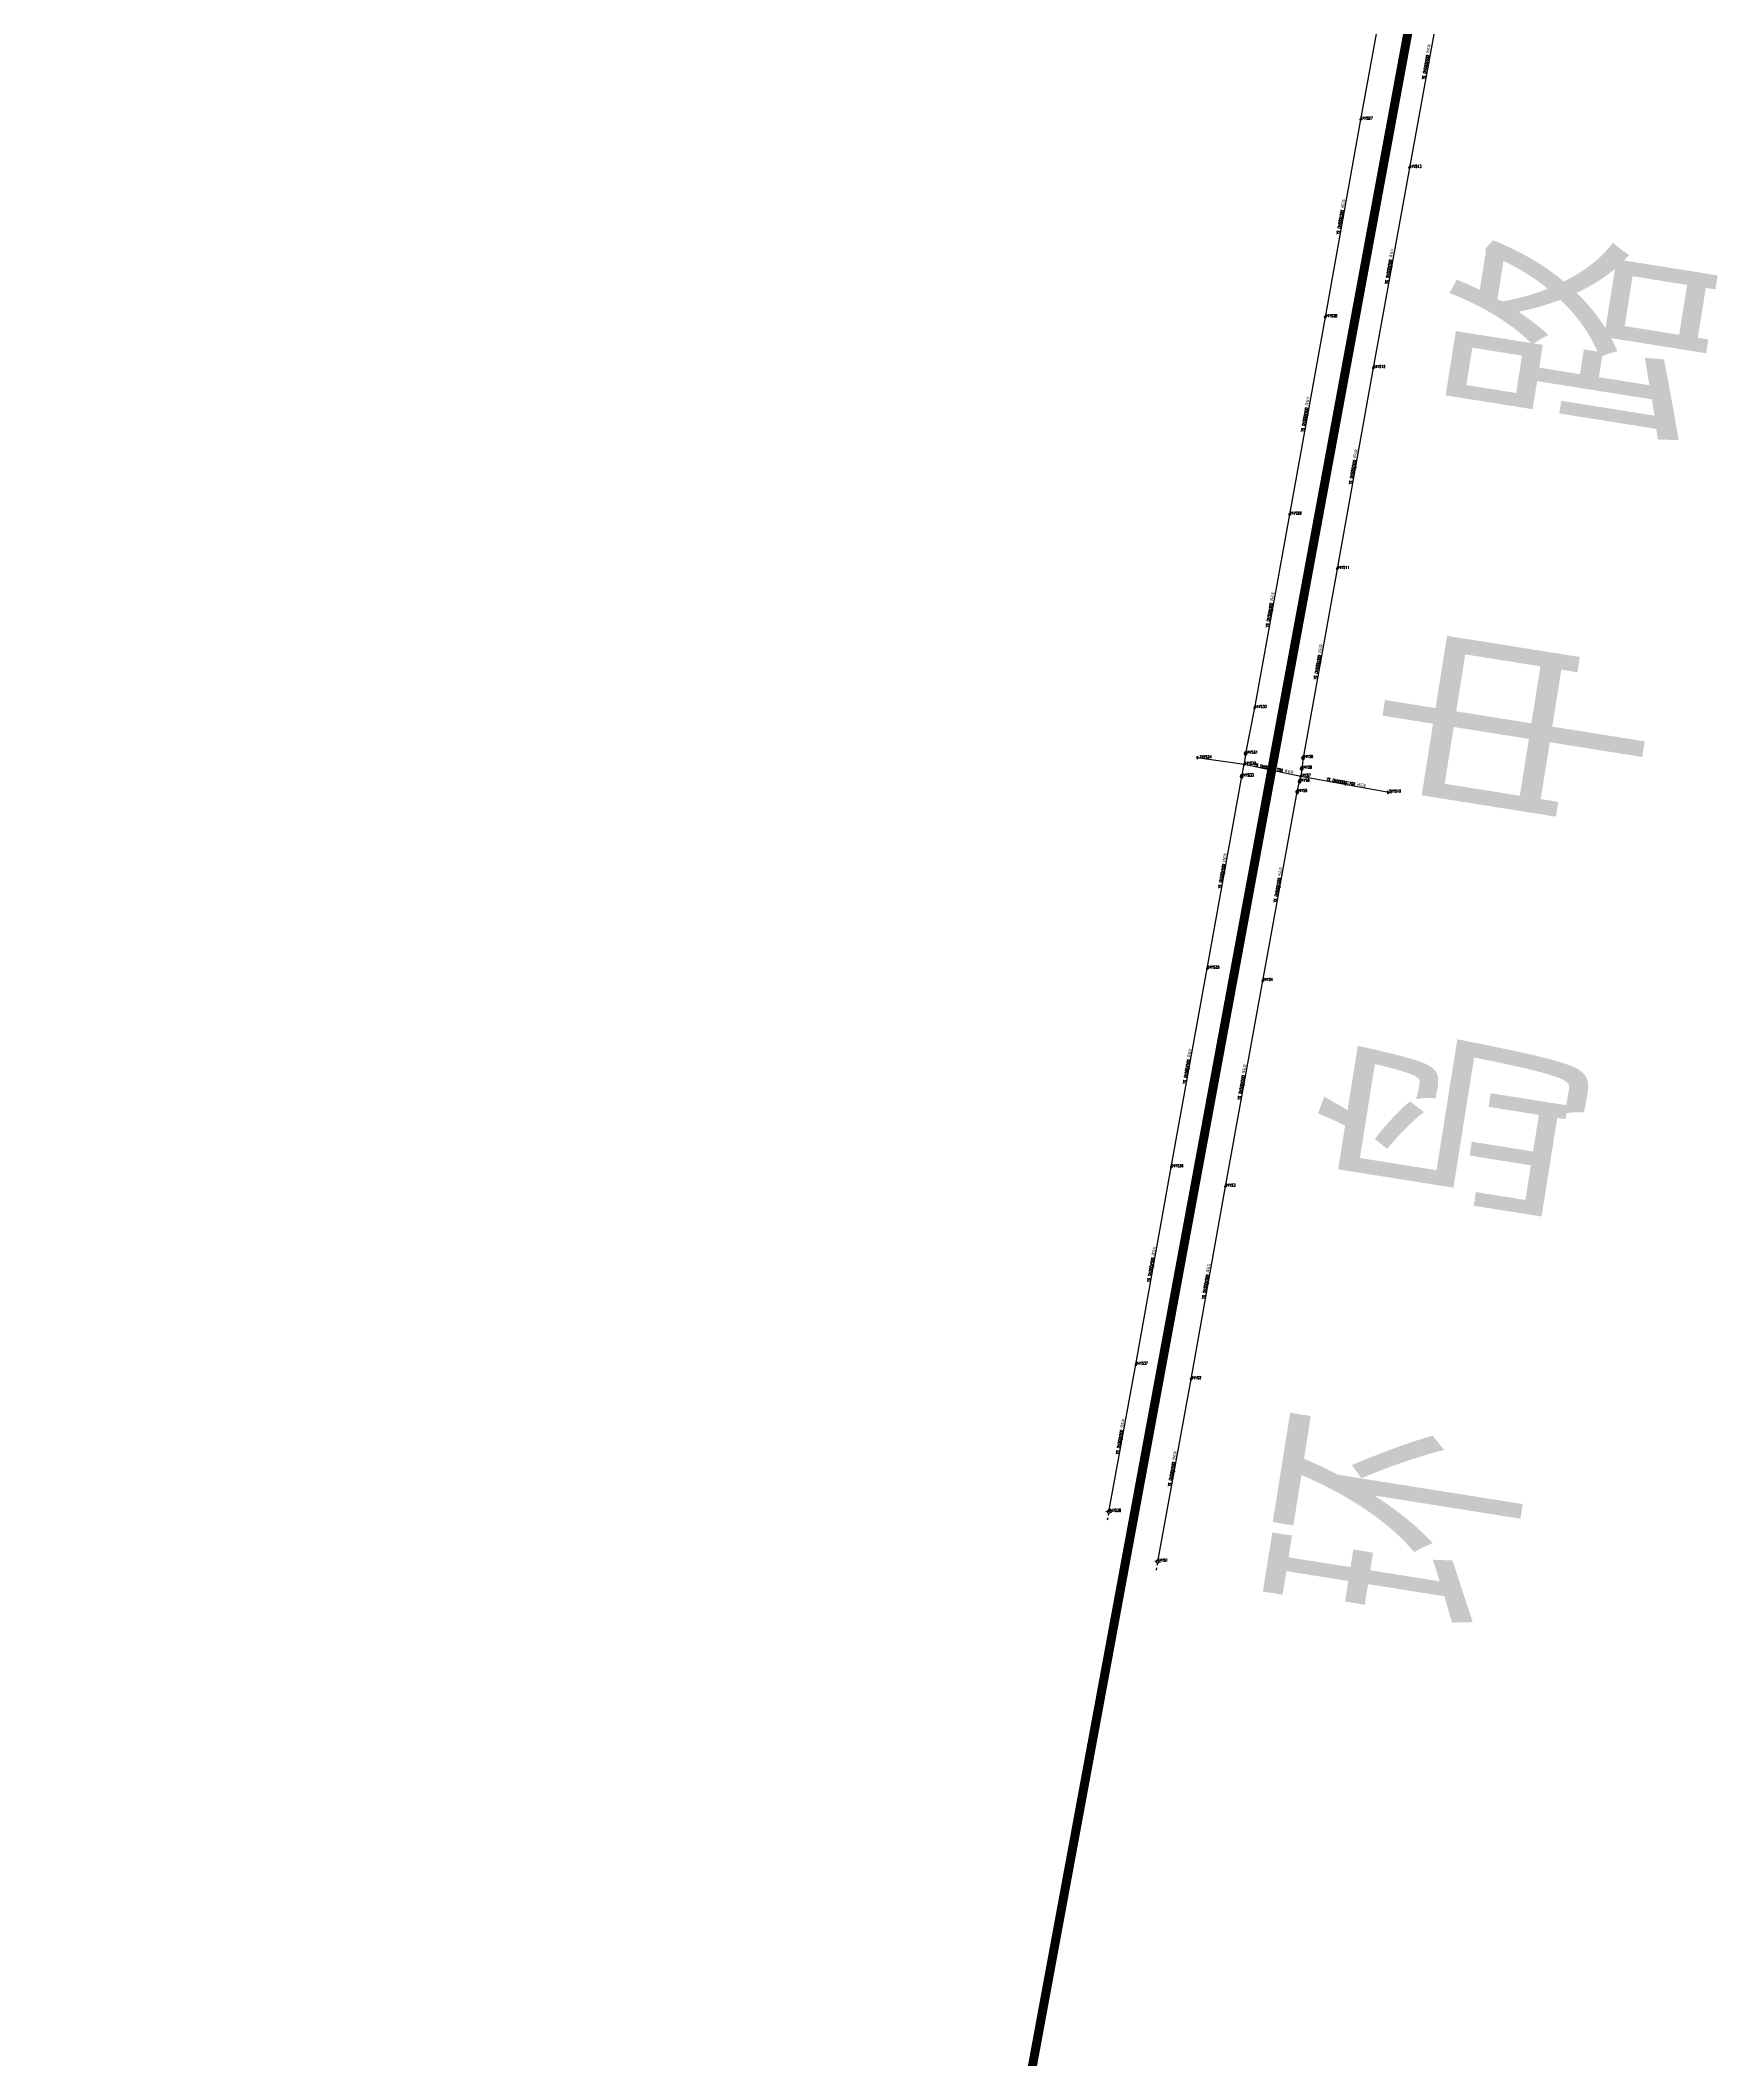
# Model space of a CAD drawing. Extents: x 78813 to 99477, y 2421021 to 2448125.
# Drawn here: x 88522 to 89082, y 2427083 to 2427756 of the extents above; entities that cross this region are included whole.
import ezdxf
from ezdxf.enums import TextEntityAlignment as Align

# ---------------------------------------------------------------- set-up
doc = ezdxf.new("R2010")
doc.units = 0
doc.set_wipeout_variables(frame=1)
doc.layers.get('0').update_dxf_attribs({"linetype": 'CONTINUOUS'})
doc.layers.add('DX_YS', color=42, linetype='CONTINUOUS')
doc.layers.add('道路', color=5, linetype='CONTINUOUS')
doc.layers.add('YSLINE', color=7, linetype='CONTINUOUS', true_color=0xcc9900)
doc.layers.add('道路名称', color=7, linetype='CONTINUOUS', lineweight=0)
doc.styles.add('CcNameZT', font='txt.SHX', dxfattribs={"width": 0.8, "bigfont": 'HZTXT.SHX'})
doc.styles.add('PointNameZT', font='txt.SHX', dxfattribs={"width": 0.8, "bigfont": 'HZTXT.SHX'})
doc.styles.add('宋体0.7', font='', dxfattribs={"width": 0.7})
doc.styles.get('宋体0.7').set_extended_font_data('SimSun')

# ---------------------------------------------------------------- blocks, each defined once
blk = doc.blocks.new('GC546')
at = {"color": 0}
for p in [(0.866, 0.5), (0.866, -0.5)]:
    blk.add_line(p, (0, 0), dxfattribs=at)
blk = doc.blocks.new('PS预留口')
blk.add_lwpolyline([(4.2, 0), (5.8, 0)])
blk.add_wipeout([(1, 0), (1, 0.1), (1, 0.1), (1, 0.2), (1, 0.3), (0.9, 0.3), (0.9, 0.4), (0.9, 0.5), (0.8, 0.5), (0.8, 0.6), (0.8, 0.6), (0.7, 0.7), (0.7, 0.7), (0.6, 0.8), (0.6, 0.8), (0.5, 0.9), (0.4, 0.9), (0.4, 0.9), (0.3, 1), (0.2, 1), (0.2, 1), (0.1, 1), (0, 1), (0, 1), (-0.1, 1), (-0.2, 1), (-0.2, 1), (-0.3, 1), (-0.4, 0.9), (-0.4, 0.9), (-0.5, 0.9), (-0.6, 0.8), (-0.6, 0.8), (-0.7, 0.7), (-0.7, 0.7), (-0.8, 0.6), (-0.8, 0.6), (-0.8, 0.5), (-0.9, 0.5), (-0.9, 0.4), (-0.9, 0.3), (-1, 0.3), (-1, 0.2), (-1, 0.1), (-1, 0.1), (-1, 0), (-1, -0.1), (-1, -0.1), (-1, -0.2), (-1, -0.3), (-0.9, -0.3), (-0.9, -0.4), (-0.9, -0.5), (-0.8, -0.5), (-0.8, -0.6), (-0.8, -0.6), (-0.7, -0.7), (-0.7, -0.7), (-0.6, -0.8), (-0.6, -0.8), (-0.5, -0.9), (-0.4, -0.9), (-0.4, -0.9), (-0.3, -1), (-0.2, -1), (-0.2, -1), (-0.1, -1), (0, -1), (0, -1), (0.1, -1), (0.2, -1), (0.2, -1), (0.3, -1), (0.4, -0.9), (0.4, -0.9), (0.5, -0.9), (0.6, -0.8), (0.6, -0.8), (0.7, -0.7), (0.7, -0.7), (0.8, -0.6), (0.8, -0.6), (0.8, -0.5), (0.9, -0.5), (0.9, -0.4), (0.9, -0.3), (1, -0.3), (1, -0.2), (1, -0.1)])
blk.add_line((1, 0), (2.6, 0))
blk.add_lwpolyline([(1, 0), (1, 0.1), (1, 0.1), (1, 0.2), (1, 0.3), (0.9, 0.3), (0.9, 0.4), (0.9, 0.5), (0.8, 0.5), (0.8, 0.6), (0.8, 0.6), (0.7, 0.7), (0.7, 0.7), (0.6, 0.8), (0.6, 0.8), (0.5, 0.9), (0.4, 0.9), (0.4, 0.9), (0.3, 1), (0.2, 1), (0.2, 1), (0.1, 1), (0, 1), (0, 1), (-0.1, 1), (-0.2, 1), (-0.2, 1), (-0.3, 1), (-0.4, 0.9), (-0.4, 0.9), (-0.5, 0.9), (-0.6, 0.8), (-0.6, 0.8), (-0.7, 0.7), (-0.7, 0.7), (-0.8, 0.6), (-0.8, 0.6), (-0.8, 0.5), (-0.9, 0.5), (-0.9, 0.4), (-0.9, 0.3), (-1, 0.3), (-1, 0.2), (-1, 0.1), (-1, 0.1), (-1, 0), (-1, -0.1), (-1, -0.1), (-1, -0.2), (-1, -0.3), (-0.9, -0.3), (-0.9, -0.4), (-0.9, -0.5), (-0.8, -0.5), (-0.8, -0.6), (-0.8, -0.6), (-0.7, -0.7), (-0.7, -0.7), (-0.6, -0.8), (-0.6, -0.8), (-0.5, -0.9), (-0.4, -0.9), (-0.4, -0.9), (-0.3, -1), (-0.2, -1), (-0.2, -1), (-0.1, -1), (0, -1), (0, -1), (0.1, -1), (0.2, -1), (0.2, -1), (0.3, -1), (0.4, -0.9), (0.4, -0.9), (0.5, -0.9), (0.6, -0.8), (0.6, -0.8), (0.7, -0.7), (0.7, -0.7), (0.8, -0.6), (0.8, -0.6), (0.8, -0.5), (0.9, -0.5), (0.9, -0.4), (0.9, -0.3), (1, -0.3), (1, -0.2), (1, -0.1), (1, 0)], close=True)
for points in [[(0, 1), (0, 2)], [(0, -2), (0, -1)]]:
    blk.add_lwpolyline(points)
blk = doc.blocks.new('PS管线点')
blk.add_wipeout([(0.5, 0), (0.5, 0), (0.5, 0.1), (0.5, 0.1), (0.5, 0.1), (0.5, 0.2), (0.5, 0.2), (0.4, 0.2), (0.4, 0.3), (0.4, 0.3), (0.4, 0.3), (0.4, 0.3), (0.3, 0.4), (0.3, 0.4), (0.3, 0.4), (0.2, 0.4), (0.2, 0.4), (0.2, 0.5), (0.2, 0.5), (0.1, 0.5), (0.1, 0.5), (0.1, 0.5), (0, 0.5), (0, 0.5), (-0.1, 0.5), (-0.1, 0.5), (-0.1, 0.5), (-0.2, 0.5), (-0.2, 0.5), (-0.2, 0.4), (-0.3, 0.4), (-0.3, 0.4), (-0.3, 0.4), (-0.3, 0.4), (-0.4, 0.3), (-0.4, 0.3), (-0.4, 0.3), (-0.4, 0.3), (-0.4, 0.2), (-0.5, 0.2), (-0.5, 0.2), (-0.5, 0.1), (-0.5, 0.1), (-0.5, 0.1), (-0.5, 0), (-0.5, 0), (-0.5, 0), (-0.5, -0.1), (-0.5, -0.1), (-0.5, -0.1), (-0.5, -0.2), (-0.5, -0.2), (-0.4, -0.2), (-0.4, -0.3), (-0.4, -0.3), (-0.4, -0.3), (-0.4, -0.3), (-0.3, -0.4), (-0.3, -0.4), (-0.3, -0.4), (-0.3, -0.4), (-0.2, -0.4), (-0.2, -0.5), (-0.2, -0.5), (-0.1, -0.5), (-0.1, -0.5), (-0.1, -0.5), (0, -0.5), (0, -0.5), (0.1, -0.5), (0.1, -0.5), (0.1, -0.5), (0.2, -0.5), (0.2, -0.5), (0.2, -0.4), (0.2, -0.4), (0.3, -0.4), (0.3, -0.4), (0.3, -0.4), (0.4, -0.3), (0.4, -0.3), (0.4, -0.3), (0.4, -0.3), (0.4, -0.2), (0.5, -0.2), (0.5, -0.2), (0.5, -0.1), (0.5, -0.1), (0.5, -0.1)])
blk.add_lwpolyline([(0.5, 0), (0.5, 0), (0.5, 0.1), (0.5, 0.1), (0.5, 0.1), (0.5, 0.2), (0.5, 0.2), (0.4, 0.2), (0.4, 0.3), (0.4, 0.3), (0.4, 0.3), (0.4, 0.3), (0.3, 0.4), (0.3, 0.4), (0.3, 0.4), (0.2, 0.4), (0.2, 0.4), (0.2, 0.5), (0.2, 0.5), (0.1, 0.5), (0.1, 0.5), (0.1, 0.5), (0, 0.5), (0, 0.5), (-0.1, 0.5), (-0.1, 0.5), (-0.1, 0.5), (-0.2, 0.5), (-0.2, 0.5), (-0.2, 0.4), (-0.3, 0.4), (-0.3, 0.4), (-0.3, 0.4), (-0.3, 0.4), (-0.4, 0.3), (-0.4, 0.3), (-0.4, 0.3), (-0.4, 0.3), (-0.4, 0.2), (-0.5, 0.2), (-0.5, 0.2), (-0.5, 0.1), (-0.5, 0.1), (-0.5, 0.1), (-0.5, 0), (-0.5, 0), (-0.5, 0), (-0.5, -0.1), (-0.5, -0.1), (-0.5, -0.1), (-0.5, -0.2), (-0.5, -0.2), (-0.4, -0.2), (-0.4, -0.3), (-0.4, -0.3), (-0.4, -0.3), (-0.4, -0.3), (-0.3, -0.4), (-0.3, -0.4), (-0.3, -0.4), (-0.3, -0.4), (-0.2, -0.4), (-0.2, -0.5), (-0.2, -0.5), (-0.1, -0.5), (-0.1, -0.5), (-0.1, -0.5), (0, -0.5), (0, -0.5), (0.1, -0.5), (0.1, -0.5), (0.1, -0.5), (0.2, -0.5), (0.2, -0.5), (0.2, -0.4), (0.2, -0.4), (0.3, -0.4), (0.3, -0.4), (0.3, -0.4), (0.4, -0.3), (0.4, -0.3), (0.4, -0.3), (0.4, -0.3), (0.4, -0.2), (0.5, -0.2), (0.5, -0.2), (0.5, -0.1), (0.5, -0.1), (0.5, -0.1), (0.5, 0)], close=True)
blk = doc.blocks.new('PS雨水井')
blk.add_lwpolyline([(1, 0), (1, 0.1), (1, 0.1), (1, 0.2), (1, 0.3), (0.9, 0.3), (0.9, 0.4), (0.9, 0.5), (0.8, 0.5), (0.8, 0.6), (0.8, 0.6), (0.7, 0.7), (0.7, 0.7), (0.6, 0.8), (0.6, 0.8), (0.5, 0.9), (0.4, 0.9), (0.4, 0.9), (0.3, 1), (0.2, 1), (0.2, 1), (0.1, 1), (0, 1), (0, 1), (-0.1, 1), (-0.2, 1), (-0.2, 1), (-0.3, 1), (-0.4, 0.9), (-0.4, 0.9), (-0.5, 0.9), (-0.6, 0.8), (-0.6, 0.8), (-0.7, 0.7), (-0.7, 0.7), (-0.8, 0.6), (-0.8, 0.6), (-0.8, 0.5), (-0.9, 0.5), (-0.9, 0.4), (-0.9, 0.3), (-1, 0.3), (-1, 0.2), (-1, 0.1), (-1, 0.1), (-1, 0), (-1, -0.1), (-1, -0.1), (-1, -0.2), (-1, -0.3), (-0.9, -0.3), (-0.9, -0.4), (-0.9, -0.5), (-0.8, -0.5), (-0.8, -0.6), (-0.8, -0.6), (-0.7, -0.7), (-0.7, -0.7), (-0.6, -0.8), (-0.6, -0.8), (-0.5, -0.9), (-0.4, -0.9), (-0.4, -0.9), (-0.3, -1), (-0.2, -1), (-0.2, -1), (-0.1, -1), (0, -1), (0, -1), (0.1, -1), (0.2, -1), (0.2, -1), (0.3, -1), (0.4, -0.9), (0.4, -0.9), (0.5, -0.9), (0.6, -0.8), (0.6, -0.8), (0.7, -0.7), (0.7, -0.7), (0.8, -0.6), (0.8, -0.6), (0.8, -0.5), (0.9, -0.5), (0.9, -0.4), (0.9, -0.3), (1, -0.3), (1, -0.2), (1, -0.1), (1, 0)], close=True)
blk.add_wipeout([(1, 0), (1, 0.1), (1, 0.1), (1, 0.2), (1, 0.3), (0.9, 0.3), (0.9, 0.4), (0.9, 0.5), (0.8, 0.5), (0.8, 0.6), (0.8, 0.6), (0.7, 0.7), (0.7, 0.7), (0.6, 0.8), (0.6, 0.8), (0.5, 0.9), (0.4, 0.9), (0.4, 0.9), (0.3, 1), (0.2, 1), (0.2, 1), (0.1, 1), (0, 1), (0, 1), (-0.1, 1), (-0.2, 1), (-0.2, 1), (-0.3, 1), (-0.4, 0.9), (-0.4, 0.9), (-0.5, 0.9), (-0.6, 0.8), (-0.6, 0.8), (-0.7, 0.7), (-0.7, 0.7), (-0.8, 0.6), (-0.8, 0.6), (-0.8, 0.5), (-0.9, 0.5), (-0.9, 0.4), (-0.9, 0.3), (-1, 0.3), (-1, 0.2), (-1, 0.1), (-1, 0.1), (-1, 0), (-1, -0.1), (-1, -0.1), (-1, -0.2), (-1, -0.3), (-0.9, -0.3), (-0.9, -0.4), (-0.9, -0.5), (-0.8, -0.5), (-0.8, -0.6), (-0.8, -0.6), (-0.7, -0.7), (-0.7, -0.7), (-0.6, -0.8), (-0.6, -0.8), (-0.5, -0.9), (-0.4, -0.9), (-0.4, -0.9), (-0.3, -1), (-0.2, -1), (-0.2, -1), (-0.1, -1), (0, -1), (0, -1), (0.1, -1), (0.2, -1), (0.2, -1), (0.3, -1), (0.4, -0.9), (0.4, -0.9), (0.5, -0.9), (0.6, -0.8), (0.6, -0.8), (0.7, -0.7), (0.7, -0.7), (0.8, -0.6), (0.8, -0.6), (0.8, -0.5), (0.9, -0.5), (0.9, -0.4), (0.9, -0.3), (1, -0.3), (1, -0.2), (1, -0.1)])
for p, q in [((-1, 0), (0, 0)), ((-0.9, 0.5), (0, 0.5)), ((0, 1), (0, 0)), ((0, 0.5), (0.9, 0.5)), ((0, 0), (0, -1)), ((0, 0), (1, 0)), ((-0.9, -0.5), (0, -0.5)), ((0, -0.5), (0.9, -0.5))]:
    blk.add_line(p, q)
blk = doc.blocks.new('PS进水口')
for points in [[(-0.8, -0.9), (0, 0), (-0.9, 0.9)], [(0, 0), (2, 0)]]:
    blk.add_lwpolyline(points)
blk = doc.blocks.new('PS出水口')
for points in [[(0, 0), (2, 0)], [(1.1, -0.9), (2, 0), (1.1, 0.9)]]:
    blk.add_lwpolyline(points)

msp = doc.modelspace()

# ---------------------------------------------------------------- block references
at = {"layer": 'DX_YS', "yscale": 0.5, "zscale": 0.5}
for name, p, xscale, rotation in [('GC546', (88984.98, 2427748.71, 3.11), 0.5000000000565021, 79.66255899046126), ('GC546', (88956.45, 2427697.01, 3.19), 0.5000000000334521, 79.7867782026059), ('GC546', (88972.62, 2427680.5, 3.1), 0.4999999998789875, 79.7898802908653), ('GC546', (88944.6, 2427631.14, 3.26), 0.4999999999010211, 79.81333731511407), ('GC546', (88960.58, 2427613.59, 3.06), 0.499999999967991, 79.81803068907986), ('GC546', (88932.84, 2427565.93, 3.22), 0.500000000075238, 79.7354480584414), ('GC546', (88948.88, 2427548.55, 2.88), 0.5000000000118484, 79.77803319145542), ('PS出水口', (88908.66, 2427516.94, 0.59), 0.500000000038575, 171.6442460235303), ('GC546', (88932.93, 2427512.78, 0.31), 0.5000000000107818, 348.1567066536286), ('GC546', (88957.07, 2427508.14, 0.32), 0.4999999999706046, 349.7481786469936), ('PS进水口', (88971.77, 2427505.48, 0.44), 0.4999999999706046, 349.7481786469936), ('GC546', (88916.96, 2427478.79, 2.83), 0.5000000000807513, 259.8410391620807), ('GC546', (88935.47, 2427474.14, 2.74), 0.5000000000844275, 259.6561200116952), ('GC546', (88905.2, 2427413.61, 2.97), 0.4999999998298175, 259.7115848670105), ('GC546', (88923.49, 2427408.3, 2.7), 0.4999999999010634, 259.7022778973111), ('GC546', (88893.27, 2427347.52, 2.95), 0.4999999999392867, 259.8246619353527), ('GC546', (88911.53, 2427341.85, 2.68), 0.5000000001562321, 259.8988488067326), ('GC546', (88882.86, 2427290.03, 3.13), 0.500000000135912, 259.6138150955875), ('GC546', (88900.23, 2427279.29, 2.97), 0.500000000103543, 259.6315560814515)]:
    msp.add_blockref(name, p, dxfattribs=dict(at, xscale=xscale, rotation=rotation))

# ---------------------------------------------------------------- texts
at = {"layer": 'DX_YS', "style": 'CcNameZT', "width": 0.8}
for s, rotation, p in [(' YS DN500X500 砖石沟', 79.66256, (88984.74, 2427748.76, 3.1)), (' YS DN500X500 砖石沟', 79.78678, (88956.21, 2427697.06, 3.13)), (' YS DN500X500 砖石沟', 79.78988, (88972.37, 2427680.54, 3.11)), (' YS DN500X500 砖石沟', 79.81334, (88944.35, 2427631.18, 3.25)), (' YS DN500X500 砖石沟', 79.81803, (88960.34, 2427613.64, 3.09)), (' YS DN500X500 砖石沟', 79.73545, (88932.59, 2427565.97, 3.27)), (' YS DN500X500 砖石沟', 79.77803, (88948.63, 2427548.59, 3.02)), (' YS DN5000X1700 砖石沟', 348.15671, (88932.98, 2427513.02, 0.2)), (' YS DN5000X1700 砖石沟', 349.74818, (88957.12, 2427508.38, 0.44)), (' YS DN500X500 砖石沟', 79.84104, (88916.71, 2427478.84, 3.01)), (' YS DN500X500 砖石沟', 79.65612, (88935.23, 2427474.18, 2.82)), (' YS DN500X500 砖石沟', 79.71158, (88904.96, 2427413.66, 2.93)), (' YS DN500X500 砖石沟', 79.70228, (88923.24, 2427408.34, 2.58)), (' YS DN500X500 砖石沟', 79.82466, (88893.03, 2427347.57, 2.96)), (' YS DN500X500 砖石沟', 79.89885, (88911.28, 2427341.89, 2.78)), (' YS DN500X500 砖石沟', 79.61381, (88882.62, 2427290.08, 3.3)), (' YS DN500X500 砖石沟', 79.63155, (88899.99, 2427279.33, 3.16))]:
    msp.add_text(s, height=0.9, rotation=rotation, dxfattribs=at).set_placement(p, align=Align.CENTER)
at = {"layer": 'DX_YS', "style": 'PointNameZT', "width": 0.8}
for s, p in [('24YS27', (88962.39, 2427729.96, 3.13)), ('24YS13', (88978.64, 2427713.91, 3.11)), ('24YS28', (88950.52, 2427664.07, 3.25)), ('24YS12', (88966.6, 2427647.09, 3.09)), ('24YS29', (88938.68, 2427598.21, 3.27)), ('24YS11', (88954.57, 2427580.1, 3.02)), ('24YS30', (88926.99, 2427533.64, 3.18)), ('24YS34', (88908.66, 2427516.94, 0.59)), ('24YS32', (88923.47, 2427514.76, 0.42)), ('24YS31', (88924.01, 2427518.48, 2.75)), ('24YS8', (88942.75, 2427513.43, 0.19)), ('24YS9', (88943.19, 2427517, 2.44)), ('24YS33', (88922.7, 2427510.83, 2.58)), ('24YS5', (88941.23, 2427505.65, 2.41)), ('24YS6', (88942.01, 2427509.13, 0.2)), ('24YS7', (88942.38, 2427510.79, 0.2)), ('24YS10', (88971.77, 2427505.48, 0.44)), ('24YS35', (88911.22, 2427446.76, 3.01)), ('24YS4', (88929.72, 2427442.62, 2.82)), ('24YS36', (88899.19, 2427380.47, 2.93)), ('24YS3', (88917.25, 2427373.98, 2.58)), ('24YS37', (88887.36, 2427314.57, 2.96)), ('24YS2', (88905.8, 2427309.73, 2.78)), ('24YS38', (88878.36, 2427265.49, 3.3)), ('24YS1', (88894.66, 2427248.85, 3.16))]:
    msp.add_text(s, height=0.9, dxfattribs=at).set_placement(p)

# ---------------------------------------------------------------- next in the draw order: block references
at = {"layer": 'DX_YS', "xscale": 0.5, "yscale": 0.5, "zscale": 0.5}
for name, p in [('PS管线点', (88962.39, 2427729.96, 3.13)), ('PS管线点', (88978.64, 2427713.91, 3.11)), ('PS管线点', (88950.52, 2427664.07, 3.25)), ('PS管线点', (88966.6, 2427647.09, 3.09)), ('PS管线点', (88938.68, 2427598.21, 3.27)), ('PS管线点', (88954.57, 2427580.1, 3.02)), ('PS管线点', (88926.99, 2427533.64, 3.18)), ('PS雨水井', (88924.01, 2427518.48, 2.75)), ('PS雨水井', (88943.19, 2427517, 2.44)), ('PS雨水井', (88922.7, 2427510.83, 2.58)), ('PS雨水井', (88941.23, 2427505.65, 2.41)), ('PS管线点', (88911.22, 2427446.76, 3.01)), ('PS管线点', (88929.72, 2427442.62, 2.82)), ('PS管线点', (88899.19, 2427380.47, 2.93)), ('PS管线点', (88917.25, 2427373.98, 2.58)), ('PS管线点', (88887.36, 2427314.57, 2.96)), ('PS管线点', (88905.8, 2427309.73, 2.78))]:
    msp.add_blockref(name, p, dxfattribs=at)
at = {"layer": 'DX_YS', "yscale": 0.5, "zscale": 0.5}
for p, xscale, rotation in [((88878.36, 2427265.49, 3.3), 0.500000000135912, 259.6138150955875), ((88894.66, 2427248.85, 3.16), 0.500000000103543, 259.6315560814515)]:
    msp.add_blockref('PS预留口', p, dxfattribs=dict(at, xscale=xscale, rotation=rotation))

# ---------------------------------------------------------------- next in the draw order: linework, layer by layer
at = {"layer": 'YSLINE'}
for p, q in [((88974.37, 2427796.13, 3.2), (88962.39, 2427729.96, 3.13)), ((88991.33, 2427783.51, 3.1), (88978.64, 2427713.91, 3.11)), ((88962.39, 2427729.96, 3.13), (88950.52, 2427664.07, 3.25)), ((88978.64, 2427713.91, 3.11), (88966.6, 2427647.09, 3.09)), ((88950.52, 2427664.07, 3.25), (88938.68, 2427598.21, 3.27)), ((88966.6, 2427647.09, 3.09), (88954.57, 2427580.1, 3.02)), ((88938.68, 2427598.21, 3.27), (88926.99, 2427533.64, 3.18)), ((88926.99, 2427533.64, 3.18), (88924.01, 2427518.48, 2.76)), ((88911.22, 2427446.76, 3.01), (88922.7, 2427510.83, 2.64)), ((88899.19, 2427380.47, 2.93), (88911.22, 2427446.76, 3.01)), ((88917.25, 2427373.98, 2.58), (88929.72, 2427442.62, 2.82)), ((88887.36, 2427314.57, 2.96), (88899.19, 2427380.47, 2.93)), ((88905.8, 2427309.73, 2.78), (88917.25, 2427373.98, 2.58)), ((88878.36, 2427265.49, 3.3), (88887.36, 2427314.57, 2.96)), ((88894.66, 2427248.85, 3.16), (88905.8, 2427309.73, 2.78))]:
    msp.add_line(p, q, dxfattribs=at)

# ---------------------------------------------------------------- next in the draw order: block references
at = {"layer": 'DX_YS', "xscale": 0.5, "yscale": 0.5, "zscale": 0.5}
for name, p in [('PS管线点', (88923.47, 2427514.76, 0.42)), ('PS雨水井', (88942.75, 2427513.43, 0.19))]:
    msp.add_blockref(name, p, dxfattribs=at)

# ---------------------------------------------------------------- next in the draw order: linework, layer by layer
at = {"layer": 'YSLINE'}
for p, q in [((88954.57, 2427580.1, 3.02), (88943.19, 2427517, 2.74)), ((88923.47, 2427514.76, 0.42), (88908.66, 2427516.94, 0.59)), ((88922.7, 2427510.83, 2.58), (88923.47, 2427514.76, 2.72)), ((88924.01, 2427518.48, 2.75), (88923.47, 2427514.76, 2.81))]:
    msp.add_line(p, q, dxfattribs=at)

# ---------------------------------------------------------------- next in the draw order: block references
at = {"layer": 'DX_YS', "xscale": 0.5, "yscale": 0.5, "zscale": 0.5}
msp.add_blockref('PS雨水井', (88942.01, 2427509.13, 0.2), dxfattribs=at)

# ---------------------------------------------------------------- next in the draw order: linework, layer by layer
at = {"layer": 'YSLINE'}
msp.add_line((88929.72, 2427442.62, 2.82), (88941.23, 2427505.65, 2.66), dxfattribs=at)

# ---------------------------------------------------------------- next in the draw order: block references
at = {"layer": 'DX_YS', "xscale": 0.5, "yscale": 0.5, "zscale": 0.5}
msp.add_blockref('PS管线点', (88942.38, 2427510.79, 0.2), dxfattribs=at)

# ---------------------------------------------------------------- next in the draw order: linework, layer by layer
at = {"layer": 'YSLINE'}
for p, q in [((88942.38, 2427510.79, 0.2), (88923.47, 2427514.76, 0.42)), ((88942.75, 2427513.43, 0.19), (88942.38, 2427510.79, 0.2)), ((88943.19, 2427517, 2.44), (88942.75, 2427513.43, 2.32)), ((88941.23, 2427505.65, 2.41), (88942.01, 2427509.13, 2.43)), ((88942.01, 2427509.13, 0.2), (88942.38, 2427510.79, 0.2)), ((88971.77, 2427505.48, 0.44), (88942.38, 2427510.79, 0.2))]:
    msp.add_line(p, q, dxfattribs=at)
at = {"layer": '道路', "const_width": 3, "flags": 128}
msp.add_lwpolyline([(89049.18, 2428143.57), (88837.95, 2426999.77), (88795.24, 2426837.16), (88763.57, 2426737.54), (88682.59, 2426530.34), (88522.09, 2426181.35), (88384.82, 2425899.02), (88309.99, 2425718.63), (88263.9, 2425588.41), (88208.18, 2425387.23), (88180.46, 2425249.5), (88140.05, 2424984.04)], dxfattribs=at)

# ---------------------------------------------------------------- next in the draw order: texts
at = {"layer": '道路名称', "style": '宋体0.7', "width": 0.7}
msp.add_text('环  岛  中  路', height=70, rotation=80.96072, dxfattribs=at).set_placement((89002.13, 2427224.56))

doc.saveas('drawing.dxf')
